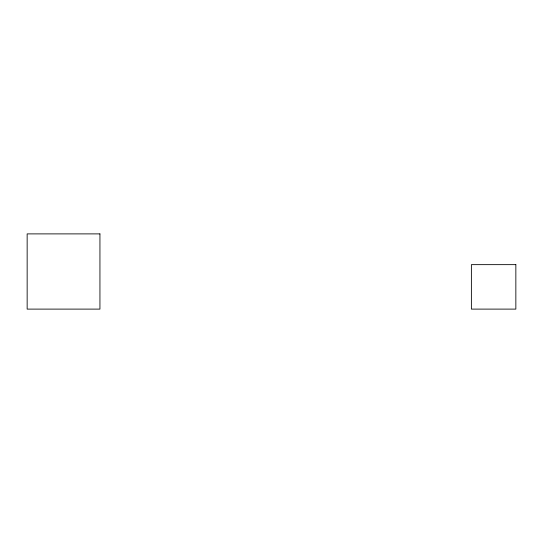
<?xml version="1.0" encoding="UTF-8"?>
<svg xmlns="http://www.w3.org/2000/svg" width="543" height="543" viewBox="0 0 543 543"><rect width="100%" height="100%" fill="white"/><g stroke="black" fill="none" stroke-linecap="round" stroke-linejoin="round"><path stroke-width="0.81" d="M99.939 233.89L27.15 233.89L27.15 309.11L99.939 309.11L99.939 233.89M515.85 264.645L471.385 264.645L471.385 309.11L515.85 309.11L515.85 264.645"/></g></svg>
